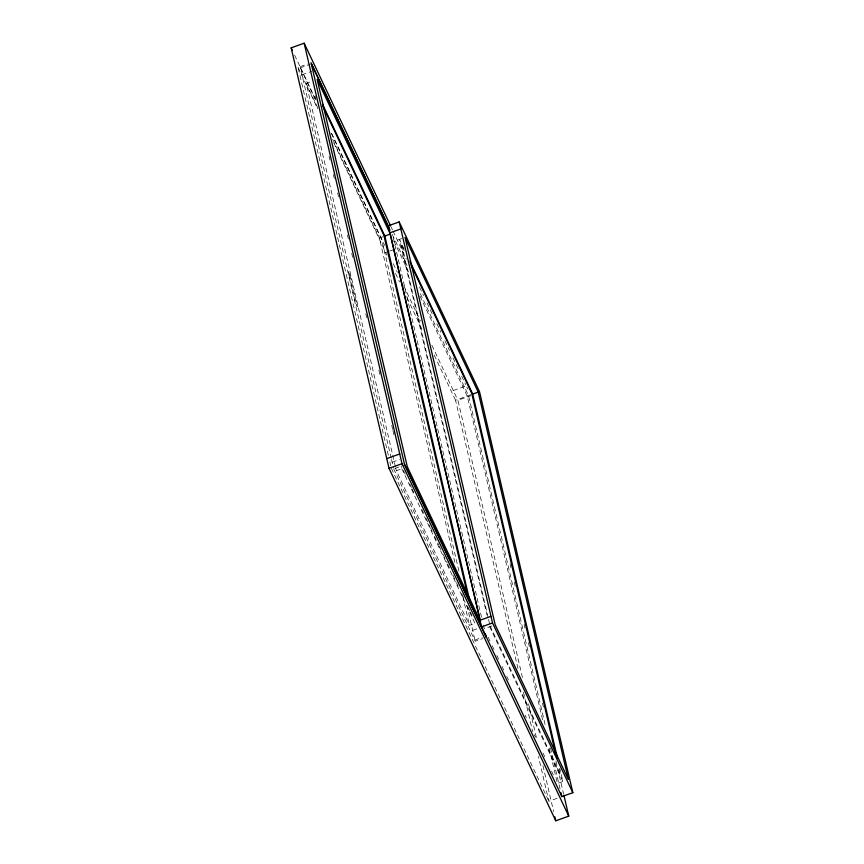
<?xml version="1.0" encoding="UTF-8"?>
<svg xmlns="http://www.w3.org/2000/svg" width="864" height="864" viewBox="0 0 864 864"><rect width="100%" height="100%" fill="white"/><g stroke="black" fill="none" stroke-linecap="round" stroke-linejoin="round"><path stroke-width="0.65" stroke-dasharray="4.32 3.24" d="M388.325 455.263L298.069 67.381L307.508 63.99M391.219 458.298L300.348 67.813L310.1 64.325M301.979 74.822L311.731 71.334M395.42 466.776L306.18 83.311L311.666 81.346M454.853 562.367L379.372 238L384.858 236.034M401.738 238.594L394.06 241.337L409.039 273.013M384.836 252.806L388.498 251.5M389.718 251.057L394.6 249.318M453.287 390.506L466.268 385.852L467.813 389.124M517.968 668.477L455.544 400.237L471.636 394.448M522.439 677.57L457.92 400.302L470.902 395.647M392.137 462.229L399.449 459.616M394.891 468.418L404.644 464.918M401.825 468.752L475.006 623.441L469.519 625.406L396.338 470.718L401.825 468.752L401.209 466.128M472.694 630.342L477.576 628.603M491.897 626L484.218 628.744L482.684 622.177M474.962 640.084L482.274 637.459M393.671 468.85L475.232 641.239L482.544 638.626M558.49 783.043L565.078 780.678M557.14 798.314L548.867 801.274L538.466 756.572M404.158 249.124L399.546 239.371L486.95 614.963M404.19 250.506L401.306 244.415L488.268 618.106M391.273 227.329L392.429 229.77M393.001 230.99L406.274 259.038M419.537 287.086L423.576 295.618M427.043 302.94L432.227 313.913M436.849 323.665L440.888 332.197M444.928 340.74L449.539 350.492M453.006 357.815L458.773 370.008M461.657 376.099L465.696 384.642M392.245 234.328L408.305 268.283M420.347 293.738L468.536 395.593L545.638 726.937M419.99 296.147L467.24 396.025L543.035 721.71M294.624 55.166L315.403 99.068M331.549 133.207L384.631 245.398M393.282 263.693L397.321 272.225M403.672 285.638L420.401 320.998M431.935 345.395L457.92 400.302M300.348 67.813L315.284 99.382M331.366 133.369L381.91 240.203L459.583 573.977M306.18 83.311L317.704 107.676M332.694 139.342L379.372 238M298.069 67.381L317.682 108.832M333.828 142.97L386.899 255.15M395.55 273.434L399.589 281.966M407.095 297.821L423.241 331.96M434.203 355.126L455.544 400.237M490.104 625.979L560.498 774.792L558.976 768.236M489.704 626.778L562.885 781.466L559.829 768.334M488.246 637.276L489.974 640.926M492.286 645.797L494.014 649.458M496.886 655.538L498.614 659.2M502.081 666.5L503.809 670.162M506.682 676.253L508.421 679.903M525.128 715.219L526.284 717.66M534.352 734.713L535.496 737.143M542.992 752.987L544.72 756.637M551.632 771.25L553.36 774.911M403.38 470.394L406.264 476.485M409.72 483.808L411.458 487.469M412.031 488.689L414.914 494.78M421.837 509.425L423.576 513.076M425.876 517.957L429.926 526.5M430.499 527.72L432.227 531.382M434.538 536.252L438.577 544.795M439.15 546.016L440.888 549.677M443.2 554.548L447.239 563.09M447.811 564.311L449.539 567.972M453.006 575.284L455.89 581.386M456.462 582.606L458.201 586.267M461.657 593.59L463.396 597.24M468.007 607.003L469.735 610.664M470.318 611.885L472.046 615.535M391.392 468.407L548.294 800.053M510.041 563.846L510.959 567.788M514.328 582.239L515.246 586.192M524.113 624.294L525.031 628.236M528.39 642.686L529.308 646.628M542.462 703.134L543.37 707.076M555.908 760.957L563.555 793.811M550.541 747.976L560.023 788.735M549.148 747.976L557.399 783.432M528.552 703.847L536.501 738.018M542.927 765.612L553.63 811.598M523.476 692.14L532.656 731.592M488.57 619.423L489.791 624.661M393.174 237.535L481.54 617.242M466.906 605.437L475.232 641.239M462.791 596.516L469.519 625.406M315.036 95.796L315.954 99.727M329.087 156.2L330.005 160.142M333.364 174.582L334.282 178.524M337.651 192.974L338.558 196.916M347.425 234.997L348.343 238.939M351.702 253.379L352.62 257.321M365.764 313.794L366.682 317.725M378.907 370.256L380.128 375.516M391.738 425.412L392.656 429.354M392.958 430.672L394.178 435.92M395.723 468.094L396.338 470.718M391.522 459.605L393.412 467.748M389.858 461.84L390.776 465.782M350.071 275.443L348.214 271.523L355.46 302.67L357.318 306.59L350.071 275.443"/><path stroke-width="1.3" d="M563.868 795.118L568.76 816.145L555.768 820.8L389.027 468.353L291.168 47.855L304.15 43.2L390.69 226.109M399.2 221.918L388.228 225.839L481.55 626.875L492.523 622.944L399.2 221.918L479.509 391.662L572.832 792.698L561.859 796.619L404.374 463.763M389.858 232.859L400.831 228.928M469.811 601.117L384.858 236.034L390.344 234.068L317.153 79.38L407.311 466.787L480.492 621.475L390.344 234.068M557.388 757.825L472.727 394.06L478.213 392.094L405.032 237.406L495.191 624.812L568.372 779.501L478.213 392.094M386.759 458.622L399.74 453.967M389.027 468.353L402.008 463.698L304.15 43.2M480.006 620.266L490.979 616.334M409.925 261.295L472.727 394.06M411.113 265.151L471.712 393.217L555.617 753.808M389.372 228.269L311.051 62.726L404.644 464.918L486.205 637.308L485.374 633.712M311.321 63.882L390.01 230.202M322.618 104.49L384.858 236.034M322.661 105.894L383.832 235.192L468.05 597.089M291.168 47.855L292.324 50.296M492.523 622.944L572.832 792.698M402.008 463.698L568.76 816.145M560.941 792.677L561.859 796.619M554.85 816.858L555.768 820.8"/></g></svg>
